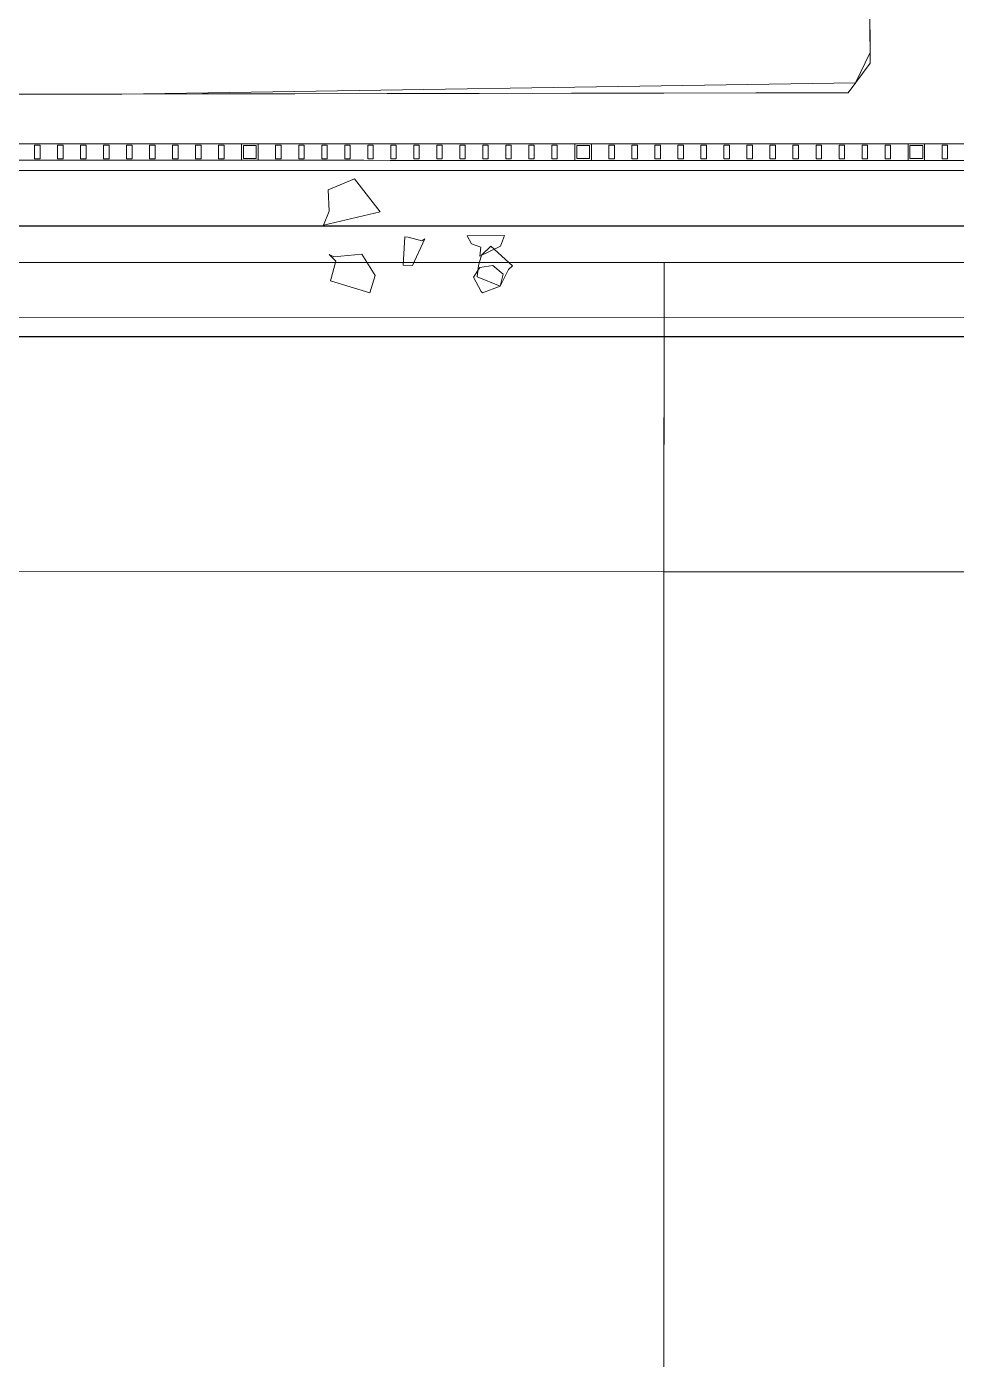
# Model space of a CAD drawing. Header units: millimetres. Extents: x -31757 to 121236, y -27283 to 59400.
# Drawn here: x 47650 to 52705, y -5558 to 1683 of the extents above; entities that cross this region are included whole.
import ezdxf

# ---------------------------------------------------------------- set-up
doc = ezdxf.new("R2010")
doc.units = ezdxf.units.MM
for name, color, linetype, lineweight in [('10_見えがかり', 7, 'Continuous', 13), ('30_敷地・外構', 8, 'Continuous', 9), ('90_図枠', 7, 'Continuous', 25)]:
    doc.layers.add(name, color=color, linetype=linetype, lineweight=lineweight)

msp = doc.modelspace()

# ---------------------------------------------------------------- linework, layer by layer
at = {"layer": '10_見えがかり'}
for points in [[(52229.1, 2541.4), (52236.1, 1542.7), (52156.5, 1377.2), (48167.8, 1316.6), (41570.7, 1316.2), (41436.1, 1415.3), (41396.6, 2504.5)], [(39869.3, 987.3), (39869.3, 994.8), (39869.3, 1002.3), (39869.3, 1009.8), (39869.3, 1017.3), (39869.3, 1024.8), (39869.3, 1032.3), (39869.3, 1039.8), (39869.3, 1047.3), (42887.4, 1047.1), (45905.5, 1046.9), (48923.6, 1046.7), (51941.7, 1046.5), (54959.8, 1046.3)], [(47527.2, 1046.8), (47670.7, 1046.8), (47814.2, 1046.8), (47957.7, 1046.8), (48101.2, 1046.7), (48244.6, 1046.7), (48388.1, 1046.7), (48531.6, 1046.7), (48675.1, 1046.7), (48818.6, 1046.7), (48818.6, 1039.2), (48818.6, 1031.7), (48818.6, 1024.2), (48818.6, 1016.7), (48818.6, 1009.2), (48818.6, 1001.7), (48818.6, 994.2), (48818.6, 986.7), (48818.6, 979.2), (48818.6, 964.2), (48818.6, 956.7), (48675.1, 956.7), (48531.6, 956.7), (48388.1, 956.7), (48244.6, 956.7), (48101.2, 956.7), (47957.7, 956.8), (47814.2, 956.8), (47670.7, 956.8), (47527.2, 956.8)], [(47699.9, 1039.3), (47702.4, 1039.3), (47704.9, 1039.3), (47707.4, 1039.3), (47709.9, 1039.3), (47712.4, 1039.3), (47714.9, 1039.3), (47717.4, 1039.3), (47722.4, 1039.3), (47722.4, 1020.5), (47722.4, 1014.3), (47722.4, 1008), (47722.4, 1001.8), (47722.4, 995.5), (47722.4, 989.3), (47722.4, 964.3), (47714.9, 964.3), (47712.4, 964.3), (47709.9, 964.3), (47707.4, 964.3), (47704.9, 964.3), (47692.4, 964.3), (47692.4, 976.8), (47692.4, 983), (47692.4, 995.5), (47692.4, 1001.8), (47692.4, 1008), (47692.4, 1014.3), (47692.4, 1039.3), (47699.9, 1039.3)], [(47825, 1039.3), (47832.5, 1039.3), (47835, 1039.3), (47837.5, 1039.3), (47840, 1039.3), (47842.5, 1039.3), (47845, 1039.3), (47847.5, 1039.3), (47847.5, 1020.5), (47847.5, 1014.3), (47847.5, 1001.8), (47847.5, 995.5), (47847.5, 989.3), (47847.5, 983), (47847.5, 964.3), (47845, 964.3), (47842.5, 964.3), (47837.5, 964.3), (47835, 964.3), (47832.5, 964.3), (47830, 964.3), (47827.5, 964.3), (47825, 964.3), (47822.5, 964.3), (47820, 964.3), (47817.5, 964.3), (47817.5, 989.3), (47817.5, 995.5), (47817.5, 1001.8), (47817.5, 1008), (47817.5, 1014.3), (47817.5, 1020.5), (47817.5, 1026.8), (47817.5, 1033), (47817.5, 1039.3), (47820, 1039.3), (47822.5, 1039.3), (47825, 1039.3)], [(47947.7, 1039.3), (47950.2, 1039.3), (47955.2, 1039.3), (47957.7, 1039.3), (47960.2, 1039.3), (47962.7, 1039.3), (47965.2, 1039.3), (47967.7, 1039.3), (47970.2, 1039.3), (47972.7, 1039.3), (47972.7, 1033), (47972.7, 1026.8), (47972.7, 1020.5), (47972.7, 1014.3), (47972.7, 1008), (47972.7, 989.3), (47972.7, 976.8), (47972.7, 964.3), (47970.2, 964.3), (47967.7, 964.3), (47965.2, 964.3), (47962.7, 964.3), (47960.2, 964.3), (47957.7, 964.3), (47955.2, 964.3), (47952.7, 964.3), (47950.2, 964.3), (47947.7, 964.3), (47942.7, 964.3), (47942.7, 970.5), (47942.7, 976.8), (47942.7, 989.3), (47942.7, 1001.8), (47942.7, 1008), (47942.7, 1014.3), (47942.7, 1020.5), (47942.7, 1026.8), (47942.7, 1033), (47942.7, 1039.3), (47945.2, 1039.3), (47947.7, 1039.3)], [(48075.3, 1039.2), (48077.8, 1039.2), (48080.3, 1039.2), (48082.8, 1039.2), (48085.3, 1039.2), (48087.8, 1039.2), (48090.3, 1039.2), (48092.8, 1039.2), (48095.3, 1039.2), (48097.8, 1039.2), (48097.8, 1033), (48097.8, 1026.7), (48097.8, 1014.2), (48097.8, 1008), (48097.8, 1001.7), (48097.8, 989.2), (48097.8, 983), (48097.8, 976.7), (48097.8, 970.5), (48097.8, 964.2), (48095.3, 964.2), (48092.8, 964.2), (48087.8, 964.2), (48085.3, 964.2), (48082.8, 964.2), (48080.3, 964.2), (48077.8, 964.2), (48075.3, 964.2), (48072.8, 964.2), (48070.3, 964.2), (48067.8, 964.2), (48067.8, 970.5), (48067.8, 976.7), (48067.8, 983), (48067.8, 995.5), (48067.8, 1008), (48067.8, 1014.2), (48067.8, 1020.5), (48067.8, 1026.7), (48067.8, 1033), (48067.8, 1039.2), (48070.3, 1039.2), (48072.8, 1039.2), (48075.3, 1039.2)], [(48200.4, 1039.2), (48202.9, 1039.2), (48205.4, 1039.2), (48207.9, 1039.2), (48212.9, 1039.2), (48215.4, 1039.2), (48217.9, 1039.2), (48220.4, 1039.2), (48222.9, 1039.2), (48222.9, 1026.7), (48222.9, 1020.5), (48222.9, 1014.2), (48222.9, 1008), (48222.9, 995.5), (48222.9, 989.2), (48222.9, 983), (48222.9, 976.7), (48222.9, 970.5), (48222.9, 964.2), (48220.4, 964.2), (48217.9, 964.2), (48215.4, 964.2), (48212.9, 964.2), (48210.4, 964.2), (48205.4, 964.2), (48202.9, 964.2), (48200.4, 964.2), (48197.9, 964.2), (48195.4, 964.2), (48192.9, 964.2), (48192.9, 970.5), (48192.9, 989.2), (48192.9, 995.5), (48192.9, 1008), (48192.9, 1014.2), (48192.9, 1026.7), (48192.9, 1033), (48192.9, 1039.2), (48195.4, 1039.2), (48197.9, 1039.2), (48200.4, 1039.2)], [(48325.6, 1039.2), (48328.1, 1039.2), (48330.6, 1039.2), (48335.6, 1039.2), (48338.1, 1039.2), (48340.6, 1039.2), (48348.1, 1039.2), (48348.1, 1020.5), (48348.1, 1014.2), (48348.1, 1008), (48348.1, 1001.7), (48348.1, 995.5), (48348.1, 989.2), (48348.1, 983), (48348.1, 964.2), (48345.6, 964.2), (48343.1, 964.2), (48340.6, 964.2), (48338.1, 964.2), (48335.6, 964.2), (48333.1, 964.2), (48330.6, 964.2), (48328.1, 964.2), (48320.6, 964.2), (48318.1, 964.2), (48318.1, 970.5), (48318.1, 983), (48318.1, 989.2), (48318.1, 995.5), (48318.1, 1008), (48318.1, 1014.2), (48318.1, 1020.5), (48318.1, 1026.7), (48318.1, 1033), (48318.1, 1039.2), (48325.6, 1039.2)], [(48445.7, 1039.2), (48448.2, 1039.2), (48450.7, 1039.2), (48453.2, 1039.2), (48455.7, 1039.2), (48458.2, 1039.2), (48460.7, 1039.2), (48463.2, 1039.2), (48465.7, 1039.2), (48468.2, 1039.2), (48470.7, 1039.2), (48473.2, 1039.2), (48473.2, 970.5), (48473.2, 964.2), (48470.7, 964.2), (48468.2, 964.2), (48463.2, 964.2), (48460.7, 964.2), (48458.2, 964.2), (48453.2, 964.2), (48450.7, 964.2), (48448.2, 964.2), (48445.7, 964.2), (48443.2, 964.2), (48443.2, 970.5), (48443.2, 976.7), (48443.2, 983), (48443.2, 989.2), (48443.2, 1008), (48443.2, 1014.2), (48443.2, 1026.7), (48443.2, 1039.2), (48445.7, 1039.2)], [(48575.8, 1039.2), (48578.3, 1039.2), (48580.8, 1039.2), (48583.3, 1039.2), (48585.8, 1039.2), (48588.3, 1039.2), (48590.8, 1039.2), (48593.3, 1039.2), (48598.3, 1039.2), (48598.3, 1026.7), (48598.3, 1020.5), (48598.3, 1014.2), (48598.3, 1008), (48598.3, 983), (48598.3, 976.7), (48598.3, 964.2), (48595.8, 964.2), (48593.3, 964.2), (48590.8, 964.2), (48588.3, 964.2), (48585.8, 964.2), (48583.3, 964.2), (48578.3, 964.2), (48575.8, 964.2), (48573.3, 964.2), (48570.8, 964.2), (48568.3, 964.2), (48568.3, 970.5), (48568.3, 976.7), (48568.3, 995.5), (48568.3, 1001.7), (48568.3, 1008), (48568.3, 1014.2), (48568.3, 1026.7), (48568.3, 1033), (48568.3, 1039.2), (48573.3, 1039.2), (48575.8, 1039.2)], [(48698.5, 1039.2), (48701, 1039.2), (48703.5, 1039.2), (48706, 1039.2), (48708.5, 1039.2), (48711, 1039.2), (48713.5, 1039.2), (48716, 1039.2), (48718.5, 1039.2), (48723.5, 1039.2), (48723.5, 1026.7), (48723.5, 1020.5), (48723.5, 1014.2), (48723.5, 1008), (48723.5, 1001.7), (48723.5, 995.5), (48723.5, 989.2), (48723.5, 983), (48723.5, 976.7), (48723.5, 964.2), (48721, 964.2), (48718.5, 964.2), (48713.5, 964.2), (48711, 964.2), (48708.5, 964.2), (48706, 964.2), (48703.5, 964.2), (48696, 964.2), (48693.5, 964.2), (48693.5, 976.7), (48693.5, 983), (48693.5, 989.2), (48693.5, 995.5), (48693.5, 1008), (48693.5, 1014.2), (48693.5, 1020.5), (48693.5, 1026.7), (48693.5, 1033), (48693.5, 1039.2), (48696, 1039.2), (48698.5, 1039.2)], [(48818.6, 1039.2), (48818.6, 1046.7), (48826.1, 1046.7), (48833.6, 1046.7), (48848.6, 1046.7), (48856.1, 1046.7), (48871.1, 1046.7), (48878.6, 1046.7), (48886.1, 1046.7), (48893.6, 1046.7), (48901.1, 1046.7), (48908.6, 1046.7), (48908.6, 1039.2), (48908.6, 1024.2), (48908.6, 1009.2), (48908.6, 1001.7), (48908.6, 994.2), (48908.6, 979.2), (48908.6, 971.7), (48908.6, 964.2), (48908.6, 956.7), (48901.1, 956.7), (48893.6, 956.7), (48886.1, 956.7), (48878.6, 956.7), (48871.1, 956.7), (48863.6, 956.7), (48856.1, 956.7), (48848.6, 956.7), (48841.1, 956.7), (48826.1, 956.7), (48818.6, 956.7), (48818.6, 964.2), (48818.6, 971.7), (48818.6, 979.2), (48818.6, 986.7), (48818.6, 1001.7), (48818.6, 1009.2), (48818.6, 1016.7), (48818.6, 1031.7), (48818.6, 1039.2)], [(48828.6, 1030.9), (48828.6, 1036.7), (48846.1, 1036.7), (48851.9, 1036.7), (48857.8, 1036.7), (48863.6, 1036.7), (48869.4, 1036.7), (48881.1, 1036.7), (48886.9, 1036.7), (48898.6, 1036.7), (48898.6, 1030.9), (48898.6, 1019.2), (48898.6, 1013.4), (48898.6, 1007.5), (48898.6, 995.9), (48898.6, 984.2), (48898.6, 978.4), (48898.6, 972.5), (48898.6, 966.7), (48892.8, 966.7), (48886.9, 966.7), (48881.1, 966.7), (48875.3, 966.7), (48869.4, 966.7), (48863.6, 966.7), (48857.8, 966.7), (48851.9, 966.7), (48846.1, 966.7), (48840.3, 966.7), (48834.4, 966.7), (48828.6, 966.7), (48828.6, 972.5), (48828.6, 984.2), (48828.6, 990), (48828.6, 995.9), (48828.6, 1007.5), (48828.6, 1013.4), (48828.6, 1019.2), (48828.6, 1030.9)], [(48908.6, 986.7), (48908.6, 994.2), (48908.6, 1016.7), (48908.6, 1031.7), (48908.6, 1039.2), (48908.6, 1046.7), (49052.1, 1046.7), (49195.6, 1046.7), (49339.1, 1046.7), (49482.6, 1046.7), (49626, 1046.6), (49769.5, 1046.6), (49913, 1046.6), (50056.5, 1046.6), (50200, 1046.6), (50343.5, 1046.6), (50487, 1046.6), (50630.5, 1046.6), (50630.5, 1039.1), (50630.5, 1031.6), (50630.5, 1024.1), (50630.5, 1016.6), (50630.5, 1009.1), (50630.5, 1001.6), (50630.5, 994.1), (50630.5, 986.6), (50630.5, 979.1), (50630.5, 971.6), (50630.5, 956.6), (50487, 956.6), (50343.5, 956.6), (50200, 956.6), (50056.5, 956.6), (49913, 956.6), (49769.5, 956.6), (49626, 956.6), (49482.6, 956.7), (49339.1, 956.7), (49195.6, 956.7), (49052.1, 956.7), (48908.6, 956.7), (48908.6, 964.2), (48908.6, 979.2), (48908.6, 986.7)], [(49008.7, 1039.2), (49011.2, 1039.2), (49013.7, 1039.2), (49016.2, 1039.2), (49021.2, 1039.2), (49023.7, 1039.2), (49026.2, 1039.2), (49028.7, 1039.2), (49033.7, 1039.2), (49033.7, 1032.9), (49033.7, 1026.7), (49033.7, 1020.4), (49033.7, 1014.2), (49033.7, 1001.7), (49033.7, 989.2), (49033.7, 982.9), (49033.7, 976.7), (49033.7, 964.2), (49031.2, 964.2), (49028.7, 964.2), (49023.7, 964.2), (49021.2, 964.2), (49018.7, 964.2), (49016.2, 964.2), (49013.7, 964.2), (49011.2, 964.2), (49008.7, 964.2), (49006.2, 964.2), (49003.7, 964.2), (49003.7, 976.7), (49003.7, 982.9), (49003.7, 989.2), (49003.7, 995.4), (49003.7, 1001.7), (49003.7, 1020.4), (49003.7, 1026.7), (49003.7, 1039.2), (49008.7, 1039.2)], [(49136.4, 1039.2), (49138.9, 1039.2), (49141.4, 1039.2), (49143.9, 1039.2), (49146.4, 1039.2), (49151.4, 1039.2), (49153.9, 1039.2), (49158.9, 1039.2), (49158.9, 1020.4), (49158.9, 1014.2), (49158.9, 1007.9), (49158.9, 1001.7), (49158.9, 995.4), (49158.9, 989.2), (49158.9, 982.9), (49158.9, 964.2), (49156.4, 964.2), (49153.9, 964.2), (49151.4, 964.2), (49148.9, 964.2), (49146.4, 964.2), (49143.9, 964.2), (49141.4, 964.2), (49138.9, 964.2), (49136.4, 964.2), (49128.9, 964.2), (49128.9, 976.7), (49128.9, 982.9), (49128.9, 989.2), (49128.9, 995.4), (49128.9, 1007.9), (49128.9, 1014.2), (49128.9, 1020.4), (49128.9, 1026.7), (49128.9, 1032.9), (49128.9, 1039.2), (49133.9, 1039.2), (49136.4, 1039.2)], [(49264, 1039.2), (49266.5, 1039.2), (49269, 1039.2), (49271.5, 1039.2), (49274, 1039.2), (49276.5, 1039.2), (49279, 1039.2), (49281.5, 1039.2), (49284, 1039.2), (49284, 1032.9), (49284, 1026.7), (49284, 1020.4), (49284, 1014.2), (49284, 1007.9), (49284, 1001.7), (49284, 989.2), (49284, 982.9), (49284, 976.7), (49284, 970.4), (49284, 964.2), (49281.5, 964.2), (49279, 964.2), (49276.5, 964.2), (49274, 964.2), (49271.5, 964.2), (49269, 964.2), (49266.5, 964.2), (49264, 964.2), (49256.5, 964.2), (49254, 964.2), (49254, 970.4), (49254, 976.7), (49254, 982.9), (49254, 989.2), (49254, 995.4), (49254, 1001.7), (49254, 1014.2), (49254, 1020.4), (49254, 1026.7), (49254, 1032.9), (49254, 1039.2), (49256.5, 1039.2), (49259, 1039.2), (49264, 1039.2)], [(49386.6, 1039.2), (49389.1, 1039.2), (49391.6, 1039.2), (49396.6, 1039.2), (49399.1, 1039.2), (49401.6, 1039.2), (49404.1, 1039.2), (49406.6, 1039.2), (49409.1, 1039.2), (49409.1, 1026.7), (49409.1, 1020.4), (49409.1, 1014.2), (49409.1, 989.2), (49409.1, 982.9), (49409.1, 976.7), (49409.1, 964.2), (49406.6, 964.2), (49404.1, 964.2), (49401.6, 964.2), (49396.6, 964.2), (49391.6, 964.2), (49389.1, 964.2), (49386.6, 964.2), (49384.1, 964.2), (49381.6, 964.2), (49379.1, 964.2), (49379.1, 970.4), (49379.1, 976.7), (49379.1, 982.9), (49379.1, 989.2), (49379.1, 995.4), (49379.1, 1001.7), (49379.1, 1007.9), (49379.1, 1014.2), (49379.1, 1026.7), (49379.1, 1039.2), (49381.6, 1039.2), (49384.1, 1039.2), (49386.6, 1039.2)], [(49511.8, 1039.2), (49514.3, 1039.2), (49516.8, 1039.2), (49519.3, 1039.2), (49521.8, 1039.2), (49524.3, 1039.2), (49526.8, 1039.2), (49529.3, 1039.2), (49531.8, 1039.2), (49534.3, 1039.2), (49534.3, 1026.7), (49534.3, 1020.4), (49534.3, 1014.2), (49534.3, 1007.9), (49534.3, 1001.7), (49534.3, 964.2), (49529.3, 964.2), (49526.8, 964.2), (49524.3, 964.2), (49521.8, 964.2), (49519.3, 964.2), (49516.8, 964.2), (49514.3, 964.2), (49511.8, 964.2), (49504.3, 964.2), (49504.3, 982.9), (49504.3, 989.2), (49504.3, 1001.7), (49504.3, 1007.9), (49504.3, 1014.2), (49504.3, 1020.4), (49504.3, 1039.2), (49506.8, 1039.2), (49509.3, 1039.2), (49511.8, 1039.2)], [(49636.9, 1039.1), (49639.4, 1039.1), (49646.9, 1039.1), (49649.4, 1039.1), (49651.9, 1039.1), (49654.4, 1039.1), (49656.9, 1039.1), (49659.4, 1039.1), (49659.4, 1032.9), (49659.4, 1020.4), (49659.4, 1014.1), (49659.4, 1007.9), (49659.4, 1001.6), (49659.4, 995.4), (49659.4, 982.9), (49659.4, 970.4), (49659.4, 964.1), (49656.9, 964.1), (49654.4, 964.1), (49651.9, 964.1), (49649.4, 964.1), (49646.9, 964.1), (49644.4, 964.1), (49641.9, 964.1), (49639.4, 964.1), (49636.9, 964.1), (49634.4, 964.1), (49631.9, 964.1), (49629.4, 964.1), (49629.4, 970.4), (49629.4, 976.6), (49629.4, 982.9), (49629.4, 989.1), (49629.4, 995.4), (49629.4, 1007.9), (49629.4, 1014.1), (49629.4, 1020.4), (49629.4, 1026.6), (49629.4, 1032.9), (49629.4, 1039.1), (49631.9, 1039.1), (49636.9, 1039.1)], [(49762, 1039.1), (49764.5, 1039.1), (49767, 1039.1), (49772, 1039.1), (49774.5, 1039.1), (49777, 1039.1), (49779.5, 1039.1), (49784.5, 1039.1), (49784.5, 1020.4), (49784.5, 1014.1), (49784.5, 1007.9), (49784.5, 1001.6), (49784.5, 995.4), (49784.5, 989.1), (49784.5, 964.1), (49779.5, 964.1), (49777, 964.1), (49774.5, 964.1), (49772, 964.1), (49769.5, 964.1), (49767, 964.1), (49764.5, 964.1), (49762, 964.1), (49759.5, 964.1), (49757, 964.1), (49754.5, 964.1), (49754.5, 970.4), (49754.5, 976.6), (49754.5, 982.9), (49754.5, 989.1), (49754.5, 995.4), (49754.5, 1001.6), (49754.5, 1007.9), (49754.5, 1014.1), (49754.5, 1020.4), (49754.5, 1026.6), (49754.5, 1032.9), (49754.5, 1039.1), (49759.5, 1039.1), (49762, 1039.1)], [(49887.2, 1039.1), (49889.7, 1039.1), (49892.2, 1039.1), (49897.2, 1039.1), (49899.7, 1039.1), (49902.2, 1039.1), (49907.2, 1039.1), (49909.7, 1039.1), (49909.7, 1032.9), (49909.7, 1026.6), (49909.7, 1020.4), (49909.7, 1007.9), (49909.7, 1001.6), (49909.7, 995.4), (49909.7, 989.1), (49909.7, 982.9), (49909.7, 976.6), (49909.7, 970.4), (49909.7, 964.1), (49904.7, 964.1), (49902.2, 964.1), (49899.7, 964.1), (49897.2, 964.1), (49894.7, 964.1), (49892.2, 964.1), (49889.7, 964.1), (49887.2, 964.1), (49884.7, 964.1), (49879.7, 964.1), (49879.7, 976.6), (49879.7, 982.9), (49879.7, 989.1), (49879.7, 995.4), (49879.7, 1001.6), (49879.7, 1007.9), (49879.7, 1014.1), (49879.7, 1026.6), (49879.7, 1032.9), (49879.7, 1039.1), (49882.2, 1039.1), (49887.2, 1039.1)], [(50009.8, 1039.1), (50012.3, 1039.1), (50014.8, 1039.1), (50017.3, 1039.1), (50019.8, 1039.1), (50022.3, 1039.1), (50024.8, 1039.1), (50027.3, 1039.1), (50029.8, 1039.1), (50034.8, 1039.1), (50034.8, 1032.9), (50034.8, 1026.6), (50034.8, 1020.4), (50034.8, 1014.1), (50034.8, 1007.9), (50034.8, 1001.6), (50034.8, 989.1), (50034.8, 982.9), (50034.8, 976.6), (50034.8, 964.1), (50032.3, 964.1), (50029.8, 964.1), (50027.3, 964.1), (50024.8, 964.1), (50022.3, 964.1), (50019.8, 964.1), (50017.3, 964.1), (50014.8, 964.1), (50012.3, 964.1), (50009.8, 964.1), (50007.3, 964.1), (50004.8, 964.1), (50004.8, 970.4), (50004.8, 976.6), (50004.8, 982.9), (50004.8, 989.1), (50004.8, 995.4), (50004.8, 1007.9), (50004.8, 1014.1), (50004.8, 1020.4), (50004.8, 1026.6), (50004.8, 1032.9), (50004.8, 1039.1), (50007.3, 1039.1), (50009.8, 1039.1)], [(50137.4, 1039.1), (50139.9, 1039.1), (50142.4, 1039.1), (50144.9, 1039.1), (50147.4, 1039.1), (50149.9, 1039.1), (50159.9, 1039.1), (50159.9, 1032.9), (50159.9, 1026.6), (50159.9, 1020.4), (50159.9, 1014.1), (50159.9, 1007.9), (50159.9, 1001.6), (50159.9, 995.4), (50159.9, 989.1), (50159.9, 982.9), (50159.9, 976.6), (50159.9, 970.4), (50159.9, 964.1), (50157.4, 964.1), (50154.9, 964.1), (50152.4, 964.1), (50149.9, 964.1), (50147.4, 964.1), (50144.9, 964.1), (50142.4, 964.1), (50139.9, 964.1), (50134.9, 964.1), (50132.4, 964.1), (50129.9, 964.1), (50129.9, 970.4), (50129.9, 976.6), (50129.9, 982.9), (50129.9, 989.1), (50129.9, 1001.6), (50129.9, 1007.9), (50129.9, 1014.1), (50129.9, 1020.4), (50129.9, 1032.9), (50129.9, 1039.1), (50132.4, 1039.1), (50134.9, 1039.1), (50137.4, 1039.1)], [(50262.6, 1039.1), (50265.1, 1039.1), (50267.6, 1039.1), (50270.1, 1039.1), (50272.6, 1039.1), (50275.1, 1039.1), (50277.6, 1039.1), (50280.1, 1039.1), (50282.6, 1039.1), (50285.1, 1039.1), (50285.1, 1032.9), (50285.1, 1026.6), (50285.1, 1020.4), (50285.1, 1014.1), (50285.1, 1007.9), (50285.1, 1001.6), (50285.1, 995.4), (50285.1, 989.1), (50285.1, 982.9), (50285.1, 976.6), (50285.1, 970.4), (50285.1, 964.1), (50282.6, 964.1), (50280.1, 964.1), (50277.6, 964.1), (50275.1, 964.1), (50272.6, 964.1), (50270.1, 964.1), (50267.6, 964.1), (50265.1, 964.1), (50255.1, 964.1), (50255.1, 976.6), (50255.1, 982.9), (50255.1, 989.1), (50255.1, 995.4), (50255.1, 1001.6), (50255.1, 1007.9), (50255.1, 1014.1), (50255.1, 1020.4), (50255.1, 1039.1), (50257.6, 1039.1), (50260.1, 1039.1), (50262.6, 1039.1)], [(50387.7, 1039.1), (50390.2, 1039.1), (50392.7, 1039.1), (50395.2, 1039.1), (50397.7, 1039.1), (50402.7, 1039.1), (50405.2, 1039.1), (50407.7, 1039.1), (50410.2, 1039.1), (50410.2, 1032.9), (50410.2, 1026.6), (50410.2, 1020.4), (50410.2, 1014.1), (50410.2, 1007.9), (50410.2, 1001.6), (50410.2, 995.4), (50410.2, 989.1), (50410.2, 982.9), (50410.2, 976.6), (50410.2, 970.4), (50410.2, 964.1), (50407.7, 964.1), (50405.2, 964.1), (50400.2, 964.1), (50397.7, 964.1), (50395.2, 964.1), (50392.7, 964.1), (50390.2, 964.1), (50387.7, 964.1), (50385.2, 964.1), (50382.7, 964.1), (50380.2, 964.1), (50380.2, 970.4), (50380.2, 976.6), (50380.2, 982.9), (50380.2, 989.1), (50380.2, 995.4), (50380.2, 1001.6), (50380.2, 1007.9), (50380.2, 1014.1), (50380.2, 1020.4), (50380.2, 1032.9), (50380.2, 1039.1), (50382.7, 1039.1), (50385.2, 1039.1), (50387.7, 1039.1)], [(50510.3, 1039.1), (50512.8, 1039.1), (50515.3, 1039.1), (50520.3, 1039.1), (50522.8, 1039.1), (50525.3, 1039.1), (50530.3, 1039.1), (50532.8, 1039.1), (50535.3, 1039.1), (50535.3, 1032.8), (50535.3, 1026.6), (50535.3, 1020.3), (50535.3, 1014.1), (50535.3, 1007.8), (50535.3, 1001.6), (50535.3, 989.1), (50535.3, 982.8), (50535.3, 976.6), (50535.3, 964.1), (50532.8, 964.1), (50530.3, 964.1), (50527.8, 964.1), (50525.3, 964.1), (50522.8, 964.1), (50520.3, 964.1), (50517.8, 964.1), (50515.3, 964.1), (50512.8, 964.1), (50510.3, 964.1), (50507.8, 964.1), (50505.3, 964.1), (50505.3, 970.3), (50505.3, 976.6), (50505.3, 989.1), (50505.3, 1001.6), (50505.3, 1007.8), (50505.3, 1020.3), (50505.3, 1026.6), (50505.3, 1032.8), (50505.3, 1039.1), (50507.8, 1039.1), (50510.3, 1039.1)], [(50630.5, 1031.6), (50630.5, 1039.1), (50630.5, 1046.6), (50638, 1046.6), (50645.5, 1046.6), (50653, 1046.6), (50660.5, 1046.6), (50668, 1046.6), (50690.5, 1046.6), (50705.5, 1046.6), (50713, 1046.6), (50720.5, 1046.6), (50720.5, 1039.1), (50720.5, 1031.6), (50720.5, 1024.1), (50720.5, 1016.6), (50720.5, 1009.1), (50720.5, 1001.6), (50720.5, 994.1), (50720.5, 986.6), (50720.5, 979.1), (50720.5, 971.6), (50720.5, 956.6), (50713, 956.6), (50698, 956.6), (50690.5, 956.6), (50683, 956.6), (50675.5, 956.6), (50668, 956.6), (50653, 956.6), (50645.5, 956.6), (50638, 956.6), (50630.5, 956.6), (50630.5, 964.1), (50630.5, 979.1), (50630.5, 986.6), (50630.5, 994.1), (50630.5, 1009.1), (50630.5, 1016.6), (50630.5, 1024.1), (50630.5, 1031.6)], [(50640.5, 1024.9), (50640.5, 1030.8), (50640.5, 1036.6), (50646.3, 1036.6), (50652.1, 1036.6), (50658, 1036.6), (50663.8, 1036.6), (50669.6, 1036.6), (50675.5, 1036.6), (50681.3, 1036.6), (50687.1, 1036.6), (50698.8, 1036.6), (50704.6, 1036.6), (50710.5, 1036.6), (50710.5, 1030.7), (50710.5, 1024.9), (50710.5, 1019.1), (50710.5, 1013.2), (50710.5, 1007.4), (50710.5, 1001.6), (50710.5, 989.9), (50710.5, 984.1), (50710.5, 978.2), (50710.5, 966.6), (50704.6, 966.6), (50698.8, 966.6), (50693, 966.6), (50687.1, 966.6), (50681.3, 966.6), (50675.5, 966.6), (50669.6, 966.6), (50663.8, 966.6), (50658, 966.6), (50652.1, 966.6), (50646.3, 966.6), (50640.5, 966.6), (50640.5, 972.4), (50640.5, 978.3), (50640.5, 984.1), (50640.5, 989.9), (50640.5, 995.8), (50640.5, 1007.4), (50640.5, 1013.3), (50640.5, 1019.1), (50640.5, 1024.9)], [(50720.5, 986.6), (50720.5, 994.1), (50720.5, 1001.6), (50720.5, 1009.1), (50720.5, 1016.6), (50720.5, 1024.1), (50720.5, 1031.6), (50720.5, 1039.1), (50720.5, 1046.6), (50864, 1046.6), (51007.4, 1046.6), (51150.9, 1046.6), (51294.4, 1046.5), (51437.9, 1046.5), (51581.4, 1046.5), (51724.9, 1046.5), (51868.4, 1046.5), (52011.9, 1046.5), (52155.3, 1046.5), (52298.8, 1046.5), (52442.3, 1046.5), (52442.3, 1039), (52442.3, 1031.5), (52442.3, 1024), (52442.3, 1016.5), (52442.3, 1009), (52442.3, 1001.5), (52442.3, 994), (52442.3, 986.5), (52442.3, 979), (52442.3, 971.5), (52442.3, 956.5), (52298.8, 956.5), (52155.3, 956.5), (52011.9, 956.5), (51868.4, 956.5), (51724.9, 956.5), (51581.4, 956.5), (51437.9, 956.5), (51294.4, 956.5), (51150.9, 956.6), (51007.4, 956.6), (50863.9, 956.6), (50720.5, 956.6), (50720.5, 964.1), (50720.5, 979.1), (50720.5, 986.6)], [(50823.1, 1039.1), (50825.6, 1039.1), (50828.1, 1039.1), (50833.1, 1039.1), (50835.6, 1039.1), (50838.1, 1039.1), (50840.6, 1039.1), (50843.1, 1039.1), (50845.6, 1039.1), (50845.6, 1026.6), (50845.6, 1020.3), (50845.6, 1014.1), (50845.6, 1007.8), (50845.6, 1001.6), (50845.6, 995.3), (50845.6, 989.1), (50845.6, 982.8), (50845.6, 976.6), (50845.6, 964.1), (50843.1, 964.1), (50840.6, 964.1), (50838.1, 964.1), (50835.6, 964.1), (50833.1, 964.1), (50830.6, 964.1), (50828.1, 964.1), (50823.1, 964.1), (50820.6, 964.1), (50818.1, 964.1), (50815.6, 964.1), (50815.6, 976.6), (50815.6, 982.8), (50815.6, 989.1), (50815.6, 995.3), (50815.6, 1001.6), (50815.6, 1007.8), (50815.6, 1014.1), (50815.6, 1020.3), (50815.6, 1026.6), (50815.6, 1032.8), (50815.6, 1039.1), (50818.1, 1039.1), (50820.6, 1039.1), (50823.1, 1039.1)], [(50948.2, 1039.1), (50953.2, 1039.1), (50955.7, 1039.1), (50958.2, 1039.1), (50963.2, 1039.1), (50965.7, 1039.1), (50968.2, 1039.1), (50970.7, 1039.1), (50970.7, 1014.1), (50970.7, 1007.8), (50970.7, 1001.6), (50970.7, 995.3), (50970.7, 989.1), (50970.7, 982.8), (50970.7, 964.1), (50968.2, 964.1), (50963.2, 964.1), (50960.7, 964.1), (50958.2, 964.1), (50955.7, 964.1), (50953.2, 964.1), (50950.7, 964.1), (50948.2, 964.1), (50940.7, 964.1), (50940.7, 970.3), (50940.7, 976.6), (50940.7, 989.1), (50940.7, 995.3), (50940.7, 1001.6), (50940.7, 1014.1), (50940.7, 1026.6), (50940.7, 1032.8), (50940.7, 1039.1), (50943.2, 1039.1), (50945.7, 1039.1), (50948.2, 1039.1)], [(51073.4, 1039.1), (51075.9, 1039.1), (51078.4, 1039.1), (51080.9, 1039.1), (51083.4, 1039.1), (51085.9, 1039.1), (51088.4, 1039.1), (51090.9, 1039.1), (51093.4, 1039.1), (51095.9, 1039.1), (51095.9, 1032.8), (51095.9, 1026.6), (51095.9, 1020.3), (51095.9, 1014.1), (51095.9, 1007.8), (51095.9, 1001.6), (51095.9, 995.3), (51095.9, 989.1), (51095.9, 982.8), (51095.9, 964.1), (51093.4, 964.1), (51090.9, 964.1), (51088.4, 964.1), (51085.9, 964.1), (51083.4, 964.1), (51080.9, 964.1), (51078.4, 964.1), (51075.9, 964.1), (51073.4, 964.1), (51070.9, 964.1), (51068.4, 964.1), (51065.9, 964.1), (51065.9, 970.3), (51065.9, 976.6), (51065.9, 982.8), (51065.9, 989.1), (51065.9, 995.3), (51065.9, 1007.8), (51065.9, 1014.1), (51065.9, 1020.3), (51065.9, 1026.6), (51065.9, 1032.8), (51065.9, 1039.1), (51073.4, 1039.1)], [(51196, 1039.1), (51198.5, 1039.1), (51201, 1039.1), (51203.5, 1039.1), (51206, 1039.1), (51208.5, 1039.1), (51211, 1039.1), (51213.5, 1039.1), (51216, 1039.1), (51218.5, 1039.1), (51221, 1039.1), (51221, 1032.8), (51221, 1026.6), (51221, 1001.6), (51221, 995.3), (51221, 976.6), (51221, 964.1), (51218.5, 964.1), (51216, 964.1), (51213.5, 964.1), (51211, 964.1), (51208.5, 964.1), (51206, 964.1), (51203.5, 964.1), (51201, 964.1), (51198.5, 964.1), (51196, 964.1), (51193.5, 964.1), (51191, 964.1), (51191, 970.3), (51191, 976.6), (51191, 982.8), (51191, 989.1), (51191, 995.3), (51191, 1001.6), (51191, 1007.8), (51191, 1014.1), (51191, 1020.3), (51191, 1026.6), (51191, 1032.8), (51191, 1039.1), (51193.5, 1039.1), (51196, 1039.1)], [(51323.6, 1039), (51326.1, 1039), (51328.6, 1039), (51331.1, 1039), (51333.6, 1039), (51336.1, 1039), (51338.6, 1039), (51341.1, 1039), (51343.6, 1039), (51346.1, 1039), (51346.1, 1032.8), (51346.1, 1020.3), (51346.1, 1014), (51346.1, 1007.8), (51346.1, 995.3), (51346.1, 989), (51346.1, 970.3), (51346.1, 964), (51343.6, 964), (51341.1, 964), (51338.6, 964), (51336.1, 964), (51333.6, 964), (51328.6, 964), (51323.6, 964), (51321.1, 964), (51318.6, 964), (51316.1, 964), (51316.1, 970.3), (51316.1, 976.5), (51316.1, 989), (51316.1, 1001.5), (51316.1, 1007.8), (51316.1, 1014), (51316.1, 1020.3), (51316.1, 1026.5), (51316.1, 1032.8), (51316.1, 1039), (51318.6, 1039), (51321.1, 1039), (51323.6, 1039)], [(51448.8, 1039), (51451.3, 1039), (51453.8, 1039), (51456.3, 1039), (51458.8, 1039), (51461.3, 1039), (51463.8, 1039), (51466.3, 1039), (51468.8, 1039), (51471.3, 1039), (51471.3, 1032.8), (51471.3, 1026.5), (51471.3, 1020.3), (51471.3, 1007.8), (51471.3, 1001.5), (51471.3, 995.3), (51471.3, 989), (51471.3, 982.8), (51471.3, 976.5), (51471.3, 970.3), (51471.3, 964), (51468.8, 964), (51466.3, 964), (51461.3, 964), (51458.8, 964), (51456.3, 964), (51448.8, 964), (51446.3, 964), (51443.8, 964), (51441.3, 964), (51441.3, 976.5), (51441.3, 982.8), (51441.3, 989), (51441.3, 1014), (51441.3, 1026.5), (51441.3, 1039), (51443.8, 1039), (51446.3, 1039), (51448.8, 1039)], [(51571.4, 1039), (51573.9, 1039), (51576.4, 1039), (51578.9, 1039), (51581.4, 1039), (51583.9, 1039), (51586.4, 1039), (51588.9, 1039), (51591.4, 1039), (51593.9, 1039), (51596.4, 1039), (51596.4, 1032.8), (51596.4, 1026.5), (51596.4, 1020.3), (51596.4, 1014), (51596.4, 1007.8), (51596.4, 1001.5), (51596.4, 995.3), (51596.4, 989), (51596.4, 976.5), (51596.4, 964), (51591.4, 964), (51588.9, 964), (51586.4, 964), (51583.9, 964), (51581.4, 964), (51578.9, 964), (51576.4, 964), (51573.9, 964), (51571.4, 964), (51566.4, 964), (51566.4, 970.3), (51566.4, 976.5), (51566.4, 982.8), (51566.4, 989), (51566.4, 995.3), (51566.4, 1014), (51566.4, 1020.3), (51566.4, 1026.5), (51566.4, 1032.8), (51566.4, 1039), (51568.9, 1039), (51571.4, 1039)], [(51696.5, 1039), (51699, 1039), (51704, 1039), (51706.5, 1039), (51709, 1039), (51711.5, 1039), (51714, 1039), (51716.5, 1039), (51719, 1039), (51721.5, 1039), (51721.5, 1014), (51721.5, 1007.8), (51721.5, 1001.5), (51721.5, 995.3), (51721.5, 989), (51721.5, 982.8), (51721.5, 976.5), (51721.5, 964), (51716.5, 964), (51714, 964), (51711.5, 964), (51709, 964), (51706.5, 964), (51704, 964), (51699, 964), (51696.5, 964), (51691.5, 964), (51691.5, 970.3), (51691.5, 976.5), (51691.5, 982.8), (51691.5, 989), (51691.5, 1001.5), (51691.5, 1007.8), (51691.5, 1014), (51691.5, 1020.3), (51691.5, 1026.5), (51691.5, 1032.8), (51691.5, 1039), (51694, 1039), (51696.5, 1039)], [(51821.7, 1039), (51824.2, 1039), (51829.2, 1039), (51831.7, 1039), (51834.2, 1039), (51836.7, 1039), (51839.2, 1039), (51841.7, 1039), (51844.2, 1039), (51846.7, 1039), (51846.7, 1032.8), (51846.7, 1026.5), (51846.7, 1020.3), (51846.7, 1014), (51846.7, 1001.5), (51846.7, 995.3), (51846.7, 989), (51846.7, 982.8), (51846.7, 976.5), (51846.7, 964), (51844.2, 964), (51841.7, 964), (51839.2, 964), (51836.7, 964), (51834.2, 964), (51829.2, 964), (51826.7, 964), (51824.2, 964), (51821.7, 964), (51819.2, 964), (51816.7, 964), (51816.7, 970.3), (51816.7, 976.5), (51816.7, 982.8), (51816.7, 989), (51816.7, 995.3), (51816.7, 1007.8), (51816.7, 1014), (51816.7, 1026.5), (51816.7, 1032.8), (51816.7, 1039), (51821.7, 1039)], [(51946.8, 1039), (51949.3, 1039), (51951.8, 1039), (51954.3, 1039), (51956.8, 1039), (51959.3, 1039), (51961.8, 1039), (51964.3, 1039), (51966.8, 1039), (51971.8, 1039), (51971.8, 1032.8), (51971.8, 1026.5), (51971.8, 1014), (51971.8, 1007.8), (51971.8, 1001.5), (51971.8, 989), (51971.8, 982.8), (51971.8, 976.5), (51971.8, 964), (51969.3, 964), (51966.8, 964), (51964.3, 964), (51961.8, 964), (51959.3, 964), (51956.8, 964), (51954.3, 964), (51951.8, 964), (51949.3, 964), (51946.8, 964), (51944.3, 964), (51941.8, 964), (51941.8, 970.3), (51941.8, 976.5), (51941.8, 982.8), (51941.8, 989), (51941.8, 995.3), (51941.8, 1001.5), (51941.8, 1007.8), (51941.8, 1014), (51941.8, 1020.3), (51941.8, 1026.5), (51941.8, 1032.8), (51941.8, 1039), (51946.8, 1039)], [(52074.4, 1039), (52076.9, 1039), (52079.4, 1039), (52081.9, 1039), (52084.4, 1039), (52086.9, 1039), (52089.4, 1039), (52091.9, 1039), (52094.4, 1039), (52096.9, 1039), (52096.9, 1032.7), (52096.9, 1026.5), (52096.9, 1020.2), (52096.9, 1014), (52096.9, 1007.7), (52096.9, 995.2), (52096.9, 964), (52094.4, 964), (52091.9, 964), (52089.4, 964), (52086.9, 964), (52084.4, 964), (52081.9, 964), (52079.4, 964), (52074.4, 964), (52071.9, 964), (52069.4, 964), (52066.9, 964), (52066.9, 970.2), (52066.9, 982.7), (52066.9, 989), (52066.9, 995.2), (52066.9, 1007.7), (52066.9, 1020.2), (52066.9, 1026.5), (52066.9, 1032.7), (52066.9, 1039), (52069.4, 1039), (52071.9, 1039), (52074.4, 1039)], [(52199.6, 1039), (52202.1, 1039), (52204.6, 1039), (52207.1, 1039), (52209.6, 1039), (52212.1, 1039), (52214.6, 1039), (52217.1, 1039), (52219.6, 1039), (52222.1, 1039), (52222.1, 1032.7), (52222.1, 1026.5), (52222.1, 1020.2), (52222.1, 1014), (52222.1, 1007.7), (52222.1, 995.2), (52222.1, 989), (52222.1, 976.5), (52222.1, 964), (52219.6, 964), (52217.1, 964), (52214.6, 964), (52212.1, 964), (52209.6, 964), (52204.6, 964), (52202.1, 964), (52199.6, 964), (52197.1, 964), (52194.6, 964), (52192.1, 964), (52192.1, 970.2), (52192.1, 976.5), (52192.1, 982.7), (52192.1, 989), (52192.1, 1001.5), (52192.1, 1014), (52192.1, 1020.2), (52192.1, 1026.5), (52192.1, 1032.7), (52192.1, 1039), (52194.6, 1039), (52199.6, 1039)], [(52327.2, 1039), (52329.7, 1039), (52332.2, 1039), (52334.7, 1039), (52337.2, 1039), (52339.7, 1039), (52342.2, 1039), (52344.7, 1039), (52347.2, 1039), (52347.2, 1032.7), (52347.2, 1026.5), (52347.2, 1020.2), (52347.2, 1014), (52347.2, 1007.7), (52347.2, 1001.5), (52347.2, 995.2), (52347.2, 989), (52347.2, 982.7), (52347.2, 976.5), (52347.2, 970.2), (52347.2, 964), (52344.7, 964), (52342.2, 964), (52339.7, 964), (52337.2, 964), (52334.7, 964), (52332.2, 964), (52327.2, 964), (52324.7, 964), (52322.2, 964), (52319.7, 964), (52317.2, 964), (52317.2, 970.2), (52317.2, 976.5), (52317.2, 982.7), (52317.2, 989), (52317.2, 995.2), (52317.2, 1001.5), (52317.2, 1007.7), (52317.2, 1014), (52317.2, 1020.2), (52317.2, 1026.5), (52317.2, 1032.7), (52317.2, 1039), (52319.7, 1039), (52322.2, 1039), (52327.2, 1039)], [(52442.3, 1039), (52442.3, 1046.5), (52449.8, 1046.5), (52457.3, 1046.5), (52464.8, 1046.5), (52472.3, 1046.5), (52479.8, 1046.5), (52487.3, 1046.5), (52494.8, 1046.5), (52502.3, 1046.5), (52509.8, 1046.5), (52532.3, 1046.5), (52532.3, 1039), (52532.3, 1031.5), (52532.3, 1024), (52532.3, 1016.5), (52532.3, 1009), (52532.3, 994), (52532.3, 986.5), (52532.3, 979), (52532.3, 971.5), (52532.3, 964), (52532.3, 956.5), (52524.8, 956.5), (52517.3, 956.5), (52509.8, 956.5), (52502.3, 956.5), (52494.8, 956.5), (52479.8, 956.5), (52472.3, 956.5), (52464.8, 956.5), (52457.3, 956.5), (52449.8, 956.5), (52442.3, 956.5), (52442.3, 964), (52442.3, 971.5), (52442.3, 979), (52442.3, 986.5), (52442.3, 994), (52442.3, 1001.5), (52442.3, 1009), (52442.3, 1016.5), (52442.3, 1024), (52442.3, 1031.5), (52442.3, 1039)], [(52452.3, 1030.6), (52452.3, 1036.5), (52458.2, 1036.5), (52464, 1036.5), (52469.8, 1036.5), (52475.7, 1036.5), (52481.5, 1036.5), (52487.3, 1036.5), (52499, 1036.5), (52504.8, 1036.5), (52510.7, 1036.5), (52516.5, 1036.5), (52522.3, 1036.5), (52522.3, 1030.6), (52522.3, 1024.8), (52522.3, 1019), (52522.3, 1013.1), (52522.3, 1001.5), (52522.3, 995.6), (52522.3, 989.8), (52522.3, 984), (52522.3, 978.1), (52522.3, 972.3), (52522.3, 966.5), (52516.5, 966.5), (52510.7, 966.5), (52504.8, 966.5), (52487.3, 966.5), (52481.5, 966.5), (52475.7, 966.5), (52464, 966.5), (52458.2, 966.5), (52452.3, 966.5), (52452.3, 972.3), (52452.3, 978.1), (52452.3, 984), (52452.3, 989.8), (52452.3, 995.6), (52452.3, 1001.5), (52452.3, 1007.3), (52452.3, 1019), (52452.3, 1030.6)], [(52532.3, 1009), (52532.3, 1031.5), (52532.3, 1039), (52532.3, 1046.5), (52675.8, 1046.5), (52819.3, 1046.5)], [(52632.5, 1039), (52635, 1039), (52637.5, 1039), (52640, 1039), (52642.5, 1039), (52645, 1039), (52647.5, 1039), (52650, 1039), (52652.5, 1039), (52655, 1039), (52657.5, 1039), (52657.5, 1020.2), (52657.5, 1014), (52657.5, 1001.5), (52657.5, 995.2), (52657.5, 989), (52657.5, 982.7), (52657.5, 976.5), (52657.5, 964), (52655, 964), (52652.5, 964), (52650, 964), (52647.5, 964), (52645, 964), (52642.5, 964), (52640, 964), (52630, 964), (52627.5, 964), (52627.5, 970.2), (52627.5, 976.5), (52627.5, 982.7), (52627.5, 989), (52627.5, 995.2), (52627.5, 1007.7), (52627.5, 1014), (52627.5, 1020.2), (52627.5, 1026.5), (52627.5, 1032.7), (52627.5, 1039), (52630, 1039), (52632.5, 1039)], [(54959.8, 956.3), (51941.7, 956.5), (48923.6, 956.7), (45905.5, 956.9), (42887.4, 957.1), (39869.3, 957.3), (39869.3, 964.8), (39869.3, 972.3), (39869.3, 979.8), (39869.3, 987.3)], [(52962.8, 956.4), (52675.8, 956.5), (52532.3, 956.5), (52532.3, 964), (52532.3, 971.5), (52532.3, 979), (52532.3, 986.5), (52532.3, 994), (52532.3, 1009)], [(76236.5, 900), (76236.4, 100), (25245.1, 103.2), (25245.1, 903.2), (76236.5, 900)], [(49263.5, 604.8), (49295.1, 680.1), (49288.5, 796.7), (49432.1, 856.4), (49572.7, 676.6), (49263.5, 604.8)], [(49799, 520.1), (49814.7, 530.4), (49748, 385.9), (49696.8, 387), (49706.9, 540.1), (49725.1, 538.4), (49799, 520.1)], [(50226, 491), (50113, 435.1), (50119.5, 485.4), (50068.1, 503), (50045, 546.9), (50248, 548.8), (50226, 491)], [(49294.6, 445), (49320.6, 432.4), (49472.9, 446.2), (49544, 331.2), (49515.8, 236.7), (49301.2, 302.3), (49330.7, 408.3), (49294.6, 445)], [(50106.8, 384.4), (50123, 440.7), (50173.5, 490.8), (50291.7, 383.3), (50270.5, 362.7), (50225.2, 273.5), (50098.8, 324.5), (50106.8, 384.4)], [(44740.7, -1278), (44740.8, 402), (51115.4, 401.6), (51115.3, -1278.4), (44740.7, -1278)], [(50121.3, 243.4), (50078.9, 322.1), (50114.2, 373.7), (50184.2, 385.4), (50240.9, 337.6), (50224.6, 272.7), (50128.7, 237.4), (50121.3, 243.4)], [(51115.3, -1278.4), (51115.4, 101.6), (51115.4, 401.6), (57490.1, 401.2), (57490, -1278.8), (51115.3, -1278.4)], [(44740.7, -1278), (51115.3, -1278.4), (51114.8, -9278.4), (44740.2, -9278), (44740.7, -1278)], [(51115.3, -1278.4), (57490, -1278.8), (57489.5, -9278.8), (51114.8, -9278.4), (51115.3, -1278.4)]]:
    msp.add_lwpolyline(points, dxfattribs=at)
at = {"layer": '30_敷地・外構'}
for points in [[(76239.6, 56902.6), (76236.5, 900), (13245.1, 903.9), (13244.4, 12902.8), (43238.4, 56907.4), (76239.6, 56902.6)], [(47603.7, 1315.6), (48105.1, 1316.5), (48606.5, 1317.4), (49107.9, 1318.4), (49609.4, 1319.3), (50110.8, 1320.2), (50612.2, 1321.1), (51113.7, 1322.1), (51615.1, 1323), (52116.5, 1323.9), (52236.5, 1483.9), (52231.6, 2188.9)]]:
    msp.add_lwpolyline(points, dxfattribs=at)
at = {"layer": '90_図枠'}
for points in [[(0, 0), (84100, 0), (84100, 59400), (0, 59400)], [(600, 600), (83500, 600), (83500, 58800), (600, 58800)]]:
    msp.add_lwpolyline(points, close=True, dxfattribs=at)

doc.saveas('drawing.dxf')
